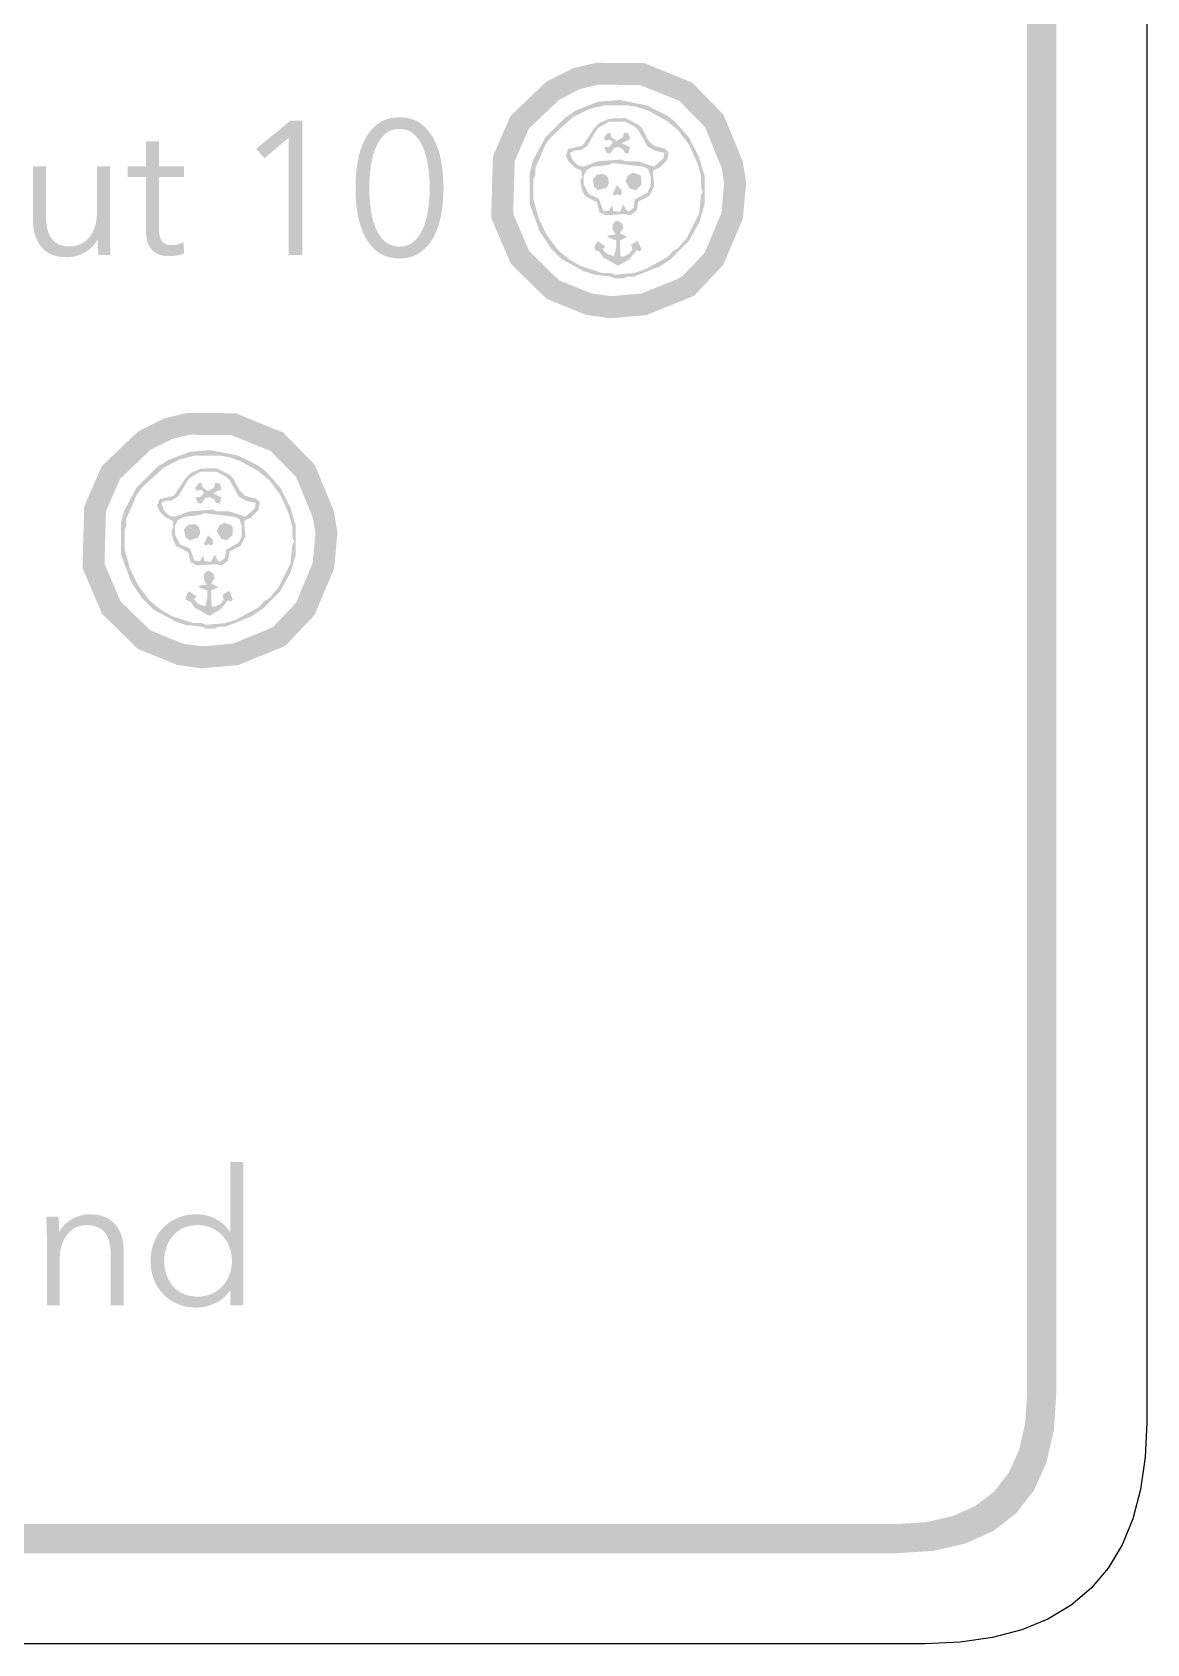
# Model space of a CAD drawing. Header units: millimetres. Extents: x 6 to 126, y 130 to 351.
# Drawn here: x 53.65 to 68.93, y 240.16 to 262.25 of the extents above; entities that cross this region are included whole.
import ezdxf

# ---------------------------------------------------------------- set-up
doc = ezdxf.new("R2010")
doc.units = ezdxf.units.MM
doc.layers.add('CUT', color=1, linetype='Continuous')
doc.layers.add('RASTER', color=7, linetype='Continuous')

msp = doc.modelspace()

# ---------------------------------------------------------------- hatches: boundary and pattern name
at = {"layer": 'RASTER'}
h = msp.add_hatch(color=7, dxfattribs=at)
h.paths.add_polyline_path([(7.2, 278.6), (7.234, 279.116), (7.337, 279.563), (7.509, 279.941), (7.75, 280.25), (8.059, 280.491), (8.438, 280.663), (8.884, 280.766), (9.4, 280.8), (65.489, 280.8), (66.005, 280.766), (66.452, 280.663), (66.83, 280.491), (67.139, 280.25), (67.38, 279.941), (67.552, 279.563), (67.655, 279.116), (67.689, 278.6), (67.689, 243.6), (67.655, 243.084), (67.552, 242.638), (67.38, 242.259), (67.139, 241.95), (66.83, 241.709), (66.452, 241.538), (66.005, 241.434), (65.489, 241.4), (9.4, 241.4), (8.884, 241.434), (8.438, 241.538), (8.059, 241.709), (7.75, 241.95), (7.509, 242.259), (7.337, 242.638), (7.234, 243.084), (7.2, 243.6)])
h.paths.add_polyline_path([(7.6, 278.6), (7.6, 243.6), (7.628, 243.178), (7.712, 242.813), (7.853, 242.503), (8.05, 242.25), (8.303, 242.053), (8.612, 241.913), (8.978, 241.828), (9.4, 241.8), (65.489, 241.8), (65.911, 241.828), (66.277, 241.913), (66.586, 242.053), (66.839, 242.25), (67.036, 242.503), (67.177, 242.813), (67.261, 243.178), (67.289, 243.6), (67.289, 278.6), (67.261, 279.022), (67.177, 279.388), (67.036, 279.697), (66.839, 279.95), (66.586, 280.147), (66.277, 280.288), (65.911, 280.372), (65.489, 280.4), (9.4, 280.4), (8.978, 280.372), (8.612, 280.288), (8.303, 280.147), (8.05, 279.95), (7.853, 279.697), (7.712, 279.388), (7.628, 279.022), (7.6, 278.6)], flags=0)
h = msp.add_hatch(color=7, dxfattribs=at)
h.paths.add_polyline_path([(61.378, 261.835), (62.042, 261.83), (62.695, 261.565), (63.128, 261.122), (63.39, 260.484), (63.438, 260.194), (63.392, 259.699), (63.123, 259.063), (62.721, 258.639), (62.072, 258.376), (61.579, 258.333), (61.239, 258.38), (60.703, 258.598), (60.211, 259.079), (59.942, 259.708), (59.966, 260.553), (60.207, 261.106), (60.7, 261.577), (61.064, 261.76)])
h.paths.add_polyline_path([(61.412, 261.535), (61.167, 261.477), (60.875, 261.329), (60.458, 260.931), (60.264, 260.486), (60.244, 259.765), (60.464, 259.252), (60.871, 258.854), (61.318, 258.672), (61.586, 258.635), (62.001, 258.671), (62.548, 258.892), (62.868, 259.229), (63.097, 259.773), (63.136, 260.183), (63.099, 260.401), (62.872, 260.954), (62.524, 261.311), (61.982, 261.53), (61.412, 261.535)], flags=0)
h = msp.add_hatch(color=7, dxfattribs=at)
h.paths.add_polyline_path([(61.466, 261.638), (61.903, 261.646), (62.126, 261.596), (62.454, 261.455), (62.677, 261.307), (62.849, 261.134), (63.047, 260.838), (63.188, 260.46), (63.237, 260.213), (63.237, 259.991), (63.138, 259.546), (62.899, 259.119), (62.602, 258.822), (62.225, 258.632), (61.805, 258.533), (61.558, 258.533), (61.508, 258.558), (61.261, 258.583), (61.113, 258.632), (60.76, 258.822), (60.488, 259.069), (60.365, 259.242), (60.199, 259.571), (60.125, 259.867), (60.125, 260.262), (60.174, 260.509), (60.315, 260.863), (60.488, 261.11), (60.636, 261.258), (60.834, 261.406), (61.113, 261.547), (61.335, 261.621)])
h.paths.add_polyline_path([(61.681, 261.596), (61.632, 261.571), (61.434, 261.571), (61.113, 261.473), (60.883, 261.357), (60.612, 261.159), (60.439, 260.937), (60.298, 260.658), (60.224, 260.435), (60.199, 260.139), (60.174, 260.089), (60.199, 259.818), (60.273, 259.571), (60.414, 259.292), (60.538, 259.119), (60.785, 258.896), (61.138, 258.706), (61.385, 258.632), (61.582, 258.632), (61.632, 258.607), (61.731, 258.632), (61.928, 258.632), (62.249, 258.731), (62.627, 258.946), (62.849, 259.193), (63.064, 259.595), (63.138, 259.867), (63.138, 260.015), (63.163, 260.065), (63.138, 260.336), (63.04, 260.658), (62.874, 260.986), (62.81, 261.045), (62.775, 261.11), (62.553, 261.307), (62.2, 261.497), (61.953, 261.571)], flags=0)
h.paths.add_polyline_path([(61.59, 261.317), (61.706, 261.324), (62.076, 261.25), (62.355, 261.11), (62.454, 261.035), (62.652, 260.813), (62.793, 260.534), (62.867, 260.287), (62.867, 259.892), (62.793, 259.645), (62.652, 259.39), (62.405, 259.143), (62.257, 259.045), (61.903, 258.904), (61.805, 258.904), (61.755, 258.879), (61.632, 258.879), (61.582, 258.904), (61.36, 258.929), (61.212, 258.978), (60.908, 259.143), (60.76, 259.292), (60.612, 259.514), (60.471, 259.892), (60.471, 260.336), (60.52, 260.509), (60.686, 260.813), (60.957, 261.085), (61.106, 261.184), (61.409, 261.3)], flags=0)
h.paths.add_polyline_path([(61.484, 261.25), (61.286, 261.201), (61.056, 261.085), (60.76, 260.813), (60.686, 260.714), (60.545, 260.386), (60.545, 260.287), (60.52, 260.238), (60.52, 259.966), (60.594, 259.694), (60.71, 259.465), (60.859, 259.267), (61.007, 259.143), (61.162, 259.052), (61.459, 258.953), (61.582, 258.953), (61.632, 258.929), (61.903, 258.953), (62.052, 259.003), (62.355, 259.168), (62.439, 259.257), (62.504, 259.292), (62.627, 259.44), (62.793, 259.768), (62.817, 260.015), (62.842, 260.065), (62.817, 260.139), (62.817, 260.287), (62.768, 260.46), (62.652, 260.714), (62.504, 260.912), (62.355, 261.035), (62.101, 261.176), (61.953, 261.226), (61.829, 261.25)], flags=0)
h.paths.add_polyline_path([(61.565, 261.07), (61.78, 261.077), (61.96, 260.986), (62.01, 260.937), (62.094, 260.774), (62.168, 260.7), (62.323, 260.658), (62.373, 260.608), (62.355, 260.502), (62.257, 260.403), (62.158, 260.354), (62.175, 260.139), (62.108, 260.008), (61.96, 259.934), (61.936, 259.81), (61.854, 259.744), (61.773, 259.761), (61.508, 259.744), (61.427, 259.786), (61.392, 259.924), (61.229, 260.008), (61.187, 260.089), (61.162, 260.213), (61.187, 260.262), (61.18, 260.354), (61.081, 260.403), (61.007, 260.477), (60.965, 260.559), (60.997, 260.65), (61.195, 260.7), (61.353, 260.937), (61.427, 261.011)], flags=0)
h.paths.add_polyline_path([(61.558, 261.028), (61.402, 260.937), (61.254, 260.69), (61.162, 260.633), (61.088, 260.633), (61.022, 260.601), (61.056, 260.502), (61.13, 260.428), (61.212, 260.411), (61.409, 260.485), (61.731, 260.509), (61.78, 260.485), (61.953, 260.485), (62.175, 260.411), (62.306, 260.527), (62.316, 260.601), (62.175, 260.633), (62.084, 260.69), (61.96, 260.912), (61.911, 260.961), (61.78, 261.028)], flags=0)
h.paths.add_polyline_path([(61.54, 260.872), (61.575, 260.872), (61.59, 260.813), (61.664, 260.764), (61.748, 260.813), (61.763, 260.872), (61.822, 260.872), (61.847, 260.788), (61.731, 260.732), (61.847, 260.675), (61.822, 260.591), (61.773, 260.601), (61.748, 260.65), (61.681, 260.682), (61.624, 260.665), (61.575, 260.591), (61.526, 260.601), (61.491, 260.675), (61.558, 260.682), (61.607, 260.732), (61.59, 260.764), (61.558, 260.781), (61.516, 260.764), (61.484, 260.806)], flags=0)
h.paths.add_polyline_path([(61.607, 260.46), (61.558, 260.435), (61.335, 260.411), (61.254, 260.369), (61.212, 260.287), (61.212, 260.164), (61.279, 260.033), (61.417, 259.973), (61.476, 259.81), (61.55, 259.801), (61.6, 259.884), (61.614, 259.801), (61.706, 259.793), (61.755, 259.892), (61.797, 259.81), (61.829, 259.793), (61.896, 259.85), (61.911, 259.959), (62.084, 260.057), (62.126, 260.139), (62.126, 260.287), (62.094, 260.378), (62.027, 260.411)], flags=0)
h.paths.add_polyline_path([(61.886, 260.329), (61.985, 260.294), (62.002, 260.262), (62.002, 260.164), (61.928, 260.089), (61.847, 260.107), (61.78, 260.213), (61.822, 260.294)], flags=0)
h.paths.add_polyline_path([(61.392, 260.304), (61.484, 260.312), (61.54, 260.27), (61.558, 260.188), (61.526, 260.122), (61.409, 260.089), (61.353, 260.131), (61.335, 260.238)], flags=0)
h.paths.add_polyline_path([(61.664, 260.156), (61.731, 260.089), (61.731, 260.04), (61.706, 260.015), (61.674, 260.033), (61.632, 260.015), (61.607, 260.04)], flags=0)
h.paths.add_polyline_path([(61.639, 259.662), (61.681, 259.67), (61.738, 259.628), (61.755, 259.571), (61.706, 259.497), (61.805, 259.447), (61.706, 259.398), (61.713, 259.183), (61.755, 259.176), (61.837, 259.218), (61.879, 259.274), (61.861, 259.341), (61.953, 259.398), (62.002, 259.274), (61.978, 259.25), (61.936, 259.267), (61.837, 259.143), (61.681, 259.052), (61.476, 259.168), (61.427, 259.242), (61.36, 259.274), (61.36, 259.324), (61.402, 259.39), (61.491, 259.331), (61.501, 259.307), (61.466, 259.282), (61.526, 259.218), (61.624, 259.183), (61.656, 259.299), (61.656, 259.398), (61.533, 259.447), (61.558, 259.472), (61.649, 259.479), (61.607, 259.546), (61.607, 259.62)], flags=0)
for points in [[(57.354, 259.2), (57.167, 259.2), (57.167, 260.809), (56.834, 260.526), (56.72, 260.656), (57.188, 261.041), (57.354, 261.041)], [(55.732, 260.269), (55.389, 260.269), (55.389, 259.559), (55.389, 259.542), (55.389, 259.526), (55.39, 259.511), (55.392, 259.497), (55.394, 259.483), (55.396, 259.471), (55.399, 259.458), (55.402, 259.447), (55.405, 259.436), (55.409, 259.426), (55.413, 259.417), (55.418, 259.408), (55.422, 259.399), (55.428, 259.392), (55.433, 259.385), (55.439, 259.378), (55.446, 259.372), (55.452, 259.367), (55.459, 259.362), (55.466, 259.357), (55.474, 259.353), (55.481, 259.35), (55.489, 259.347), (55.498, 259.344), (55.506, 259.342), (55.515, 259.34), (55.524, 259.339), (55.533, 259.337), (55.542, 259.336), (55.551, 259.336), (55.561, 259.335), (55.571, 259.335), (55.58, 259.335), (55.589, 259.336), (55.598, 259.337), (55.608, 259.338), (55.618, 259.339), (55.627, 259.341), (55.637, 259.343), (55.647, 259.346), (55.657, 259.348), (55.667, 259.351), (55.677, 259.354), (55.687, 259.358), (55.696, 259.362), (55.706, 259.366), (55.715, 259.37), (55.724, 259.374), (55.732, 259.221), (55.72, 259.216), (55.708, 259.212), (55.696, 259.208), (55.684, 259.205), (55.672, 259.202), (55.659, 259.199), (55.647, 259.196), (55.634, 259.193), (55.621, 259.191), (55.608, 259.19), (55.595, 259.188), (55.581, 259.187), (55.567, 259.186), (55.553, 259.185), (55.539, 259.185), (55.524, 259.184), (55.511, 259.185), (55.499, 259.185), (55.486, 259.186), (55.473, 259.188), (55.46, 259.189), (55.447, 259.192), (55.433, 259.194), (55.42, 259.197), (55.406, 259.201), (55.393, 259.205), (55.38, 259.21), (55.367, 259.216), (55.355, 259.223), (55.342, 259.23), (55.33, 259.238), (55.318, 259.247), (55.307, 259.256), (55.296, 259.267), (55.286, 259.278), (55.276, 259.29), (55.267, 259.302), (55.258, 259.316), (55.249, 259.33), (55.242, 259.346), (55.235, 259.362), (55.229, 259.379), (55.223, 259.398), (55.219, 259.418), (55.216, 259.439), (55.214, 259.461), (55.212, 259.485), (55.212, 259.509), (55.212, 260.269), (54.96, 260.269), (54.96, 260.417), (55.212, 260.417), (55.212, 260.76), (55.389, 260.76), (55.389, 260.417), (55.732, 260.417)], [(54.557, 259.2), (54.555, 259.213), (54.554, 259.225), (54.553, 259.239), (54.552, 259.252), (54.551, 259.266), (54.55, 259.28), (54.549, 259.294), (54.549, 259.309), (54.548, 259.324), (54.548, 259.338), (54.547, 259.351), (54.547, 259.364), (54.547, 259.376), (54.546, 259.387), (54.546, 259.398), (54.546, 259.408), (54.541, 259.408), (54.527, 259.382), (54.511, 259.357), (54.493, 259.334), (54.473, 259.311), (54.451, 259.29), (54.426, 259.271), (54.4, 259.252), (54.372, 259.235), (54.343, 259.22), (54.313, 259.206), (54.282, 259.195), (54.252, 259.185), (54.221, 259.178), (54.189, 259.173), (54.157, 259.17), (54.125, 259.169), (54.069, 259.171), (54.017, 259.177), (53.968, 259.188), (53.923, 259.203), (53.881, 259.223), (53.843, 259.246), (53.809, 259.274), (53.778, 259.307), (53.751, 259.342), (53.727, 259.381), (53.707, 259.422), (53.691, 259.467), (53.678, 259.513), (53.669, 259.563), (53.664, 259.615), (53.662, 259.671), (53.662, 260.417), (53.839, 260.417), (53.839, 259.743), (53.839, 259.72), (53.84, 259.696), (53.841, 259.674), (53.843, 259.652), (53.845, 259.63), (53.848, 259.609), (53.851, 259.589), (53.855, 259.569), (53.859, 259.55), (53.864, 259.532), (53.869, 259.514), (53.876, 259.497), (53.883, 259.48), (53.89, 259.465), (53.899, 259.45), (53.908, 259.435), (53.918, 259.422), (53.928, 259.409), (53.94, 259.397), (53.952, 259.386), (53.965, 259.375), (53.979, 259.365), (53.994, 259.356), (54.009, 259.348), (54.026, 259.341), (54.043, 259.335), (54.062, 259.329), (54.081, 259.325), (54.102, 259.321), (54.123, 259.319), (54.146, 259.317), (54.169, 259.317), (54.187, 259.317), (54.204, 259.319), (54.221, 259.321), (54.238, 259.324), (54.255, 259.328), (54.272, 259.333), (54.289, 259.339), (54.306, 259.346), (54.322, 259.353), (54.338, 259.362), (54.353, 259.371), (54.368, 259.382), (54.383, 259.393), (54.397, 259.405), (54.411, 259.419), (54.424, 259.433), (54.437, 259.448), (54.449, 259.464), (54.46, 259.481), (54.471, 259.499), (54.481, 259.518), (54.49, 259.538), (54.499, 259.559), (54.507, 259.581), (54.515, 259.604), (54.521, 259.628), (54.526, 259.653), (54.531, 259.679), (54.534, 259.706), (54.536, 259.734), (54.538, 259.763), (54.538, 259.793), (54.538, 260.417), (54.715, 260.417), (54.715, 259.468), (54.715, 259.455), (54.715, 259.441), (54.716, 259.427), (54.716, 259.411), (54.716, 259.395), (54.717, 259.378), (54.717, 259.359), (54.718, 259.34), (54.718, 259.321), (54.719, 259.302), (54.72, 259.284), (54.721, 259.266), (54.722, 259.249), (54.723, 259.232), (54.724, 259.216), (54.726, 259.2)], [(54.009, 246.017), (54.01, 246.004), (54.012, 245.991), (54.013, 245.978), (54.014, 245.965), (54.015, 245.951), (54.016, 245.937), (54.016, 245.922), (54.017, 245.908), (54.018, 245.893), (54.018, 245.879), (54.019, 245.866), (54.019, 245.853), (54.019, 245.841), (54.019, 245.83), (54.02, 245.819), (54.02, 245.809), (54.025, 245.809), (54.039, 245.835), (54.055, 245.86), (54.073, 245.883), (54.093, 245.905), (54.115, 245.926), (54.139, 245.946), (54.166, 245.964), (54.194, 245.982), (54.223, 245.997), (54.253, 246.011), (54.283, 246.022), (54.314, 246.031), (54.345, 246.039), (54.377, 246.044), (54.409, 246.047), (54.441, 246.048), (54.497, 246.046), (54.549, 246.039), (54.598, 246.029), (54.643, 246.014), (54.685, 245.994), (54.723, 245.97), (54.757, 245.942), (54.788, 245.91), (54.815, 245.874), (54.839, 245.836), (54.858, 245.794), (54.875, 245.75), (54.887, 245.703), (54.896, 245.654), (54.902, 245.601), (54.904, 245.546), (54.904, 244.8), (54.727, 244.8), (54.727, 245.473), (54.727, 245.497), (54.726, 245.52), (54.725, 245.543), (54.723, 245.565), (54.721, 245.587), (54.718, 245.607), (54.715, 245.628), (54.711, 245.648), (54.707, 245.667), (54.702, 245.685), (54.696, 245.703), (54.69, 245.72), (54.683, 245.736), (54.675, 245.752), (54.667, 245.767), (54.658, 245.782), (54.648, 245.795), (54.637, 245.808), (54.626, 245.82), (54.614, 245.831), (54.601, 245.842), (54.587, 245.851), (54.572, 245.86), (54.557, 245.869), (54.54, 245.876), (54.523, 245.882), (54.504, 245.888), (54.485, 245.892), (54.464, 245.895), (54.443, 245.898), (54.42, 245.899), (54.397, 245.9), (54.379, 245.899), (54.362, 245.898), (54.344, 245.896), (54.327, 245.893), (54.31, 245.889), (54.293, 245.884), (54.277, 245.878), (54.26, 245.871), (54.244, 245.864), (54.228, 245.855), (54.212, 245.846), (54.197, 245.835), (54.183, 245.824), (54.169, 245.811), (54.155, 245.798), (54.142, 245.784), (54.129, 245.769), (54.117, 245.753), (54.106, 245.736), (54.095, 245.718), (54.085, 245.699), (54.076, 245.679), (54.067, 245.658), (54.059, 245.636), (54.051, 245.613), (54.045, 245.589), (54.04, 245.564), (54.035, 245.538), (54.032, 245.511), (54.029, 245.483), (54.028, 245.454), (54.027, 245.424), (54.027, 244.8), (53.851, 244.8), (53.851, 245.749), (53.851, 245.762), (53.85, 245.775), (53.85, 245.79), (53.85, 245.806), (53.85, 245.822), (53.849, 245.839), (53.849, 245.857), (53.848, 245.876), (53.847, 245.896), (53.847, 245.914), (53.846, 245.933), (53.845, 245.95), (53.844, 245.968), (53.843, 245.985), (53.841, 246.001), (53.84, 246.017)]]:
    msp.add_hatch(color=7, dxfattribs=at).paths.add_polyline_path(points)
h = msp.add_hatch(color=7, dxfattribs=at)
h.paths.add_polyline_path([(58.685, 261.088), (58.727, 261.086), (58.768, 261.082), (58.806, 261.076), (58.843, 261.066), (58.878, 261.055), (58.911, 261.04), (58.943, 261.023), (58.973, 261.003), (59.001, 260.981), (59.028, 260.958), (59.053, 260.932), (59.077, 260.906), (59.1, 260.877), (59.121, 260.847), (59.14, 260.815), (59.159, 260.782), (59.176, 260.747), (59.191, 260.711), (59.206, 260.674), (59.219, 260.636), (59.231, 260.597), (59.241, 260.556), (59.251, 260.514), (59.259, 260.471), (59.266, 260.428), (59.272, 260.384), (59.277, 260.34), (59.281, 260.296), (59.284, 260.252), (59.287, 260.207), (59.288, 260.163), (59.289, 260.118), (59.288, 260.073), (59.287, 260.029), (59.284, 259.984), (59.281, 259.94), (59.277, 259.896), (59.272, 259.852), (59.266, 259.809), (59.259, 259.765), (59.251, 259.723), (59.241, 259.681), (59.231, 259.641), (59.219, 259.602), (59.206, 259.564), (59.191, 259.527), (59.176, 259.491), (59.159, 259.456), (59.14, 259.423), (59.121, 259.391), (59.1, 259.361), (59.077, 259.333), (59.053, 259.306), (59.028, 259.281), (59.001, 259.258), (58.973, 259.236), (58.943, 259.217), (58.911, 259.2), (58.878, 259.186), (58.843, 259.174), (58.806, 259.165), (58.768, 259.158), (58.727, 259.154), (58.685, 259.153), (58.643, 259.154), (58.602, 259.158), (58.563, 259.165), (58.526, 259.174), (58.491, 259.186), (58.457, 259.2), (58.425, 259.217), (58.396, 259.236), (58.367, 259.258), (58.34, 259.281), (58.315, 259.306), (58.291, 259.333), (58.269, 259.361), (58.248, 259.391), (58.228, 259.423), (58.21, 259.456), (58.193, 259.491), (58.177, 259.527), (58.163, 259.564), (58.15, 259.602), (58.138, 259.641), (58.128, 259.681), (58.119, 259.723), (58.111, 259.765), (58.104, 259.809), (58.098, 259.852), (58.093, 259.896), (58.089, 259.94), (58.086, 259.984), (58.084, 260.029), (58.083, 260.073), (58.082, 260.118), (58.083, 260.163), (58.084, 260.207), (58.086, 260.252), (58.089, 260.296), (58.093, 260.34), (58.098, 260.384), (58.104, 260.428), (58.111, 260.471), (58.119, 260.514), (58.128, 260.556), (58.138, 260.597), (58.15, 260.636), (58.163, 260.674), (58.177, 260.711), (58.193, 260.747), (58.21, 260.782), (58.228, 260.815), (58.248, 260.847), (58.269, 260.877), (58.291, 260.906), (58.315, 260.932), (58.34, 260.958), (58.367, 260.981), (58.396, 261.003), (58.425, 261.023), (58.457, 261.04), (58.491, 261.055), (58.526, 261.066), (58.563, 261.076), (58.602, 261.082), (58.643, 261.086), (58.685, 261.088)])
h.paths.add_polyline_path([(58.685, 260.929), (58.656, 260.928), (58.627, 260.924), (58.6, 260.918), (58.574, 260.91), (58.549, 260.9), (58.525, 260.887), (58.503, 260.871), (58.483, 260.854), (58.463, 260.834), (58.444, 260.813), (58.427, 260.791), (58.41, 260.768), (58.395, 260.743), (58.381, 260.717), (58.367, 260.69), (58.355, 260.661), (58.344, 260.632), (58.334, 260.601), (58.324, 260.57), (58.316, 260.537), (58.308, 260.504), (58.301, 260.47), (58.295, 260.436), (58.29, 260.4), (58.286, 260.364), (58.282, 260.328), (58.279, 260.293), (58.277, 260.257), (58.275, 260.222), (58.273, 260.187), (58.272, 260.152), (58.272, 260.118), (58.272, 260.083), (58.273, 260.049), (58.275, 260.014), (58.277, 259.979), (58.279, 259.944), (58.282, 259.908), (58.286, 259.873), (58.29, 259.837), (58.295, 259.802), (58.301, 259.767), (58.308, 259.734), (58.316, 259.701), (58.324, 259.669), (58.334, 259.638), (58.344, 259.608), (58.355, 259.578), (58.367, 259.55), (58.381, 259.523), (58.395, 259.497), (58.41, 259.473), (58.427, 259.45), (58.444, 259.428), (58.463, 259.408), (58.483, 259.389), (58.503, 259.371), (58.525, 259.356), (58.549, 259.343), (58.574, 259.333), (58.6, 259.325), (58.627, 259.319), (58.656, 259.316), (58.685, 259.314), (58.715, 259.316), (58.743, 259.319), (58.77, 259.325), (58.795, 259.333), (58.82, 259.343), (58.843, 259.356), (58.865, 259.371), (58.886, 259.389), (58.905, 259.408), (58.924, 259.428), (58.941, 259.45), (58.958, 259.473), (58.973, 259.497), (58.987, 259.523), (59.001, 259.55), (59.013, 259.578), (59.024, 259.608), (59.035, 259.638), (59.044, 259.669), (59.053, 259.701), (59.061, 259.734), (59.068, 259.767), (59.074, 259.802), (59.079, 259.837), (59.084, 259.873), (59.088, 259.908), (59.091, 259.944), (59.094, 259.979), (59.096, 260.014), (59.098, 260.049), (59.098, 260.083), (59.099, 260.118), (59.098, 260.152), (59.098, 260.187), (59.096, 260.222), (59.094, 260.257), (59.091, 260.293), (59.088, 260.328), (59.084, 260.364), (59.079, 260.4), (59.074, 260.436), (59.068, 260.47), (59.061, 260.504), (59.053, 260.537), (59.044, 260.57), (59.035, 260.601), (59.024, 260.632), (59.013, 260.661), (59.001, 260.69), (58.987, 260.717), (58.973, 260.743), (58.958, 260.768), (58.941, 260.791), (58.924, 260.813), (58.905, 260.834), (58.886, 260.854), (58.865, 260.871), (58.843, 260.887), (58.82, 260.9), (58.795, 260.91), (58.77, 260.918), (58.743, 260.924), (58.715, 260.928), (58.685, 260.929)], flags=0)
h = msp.add_hatch(color=7, dxfattribs=at)
h.paths.add_polyline_path([(55.775, 257.035), (56.439, 257.03), (57.092, 256.765), (57.525, 256.322), (57.787, 255.684), (57.835, 255.394), (57.789, 254.899), (57.52, 254.263), (57.118, 253.839), (56.469, 253.576), (55.976, 253.533), (55.636, 253.58), (55.1, 253.798), (54.608, 254.279), (54.339, 254.908), (54.363, 255.753), (54.604, 256.306), (55.097, 256.777), (55.461, 256.96)])
h.paths.add_polyline_path([(55.809, 256.735), (55.564, 256.677), (55.272, 256.529), (54.855, 256.131), (54.661, 255.686), (54.641, 254.965), (54.861, 254.452), (55.268, 254.054), (55.715, 253.872), (55.983, 253.835), (56.398, 253.871), (56.945, 254.092), (57.265, 254.429), (57.494, 254.973), (57.533, 255.383), (57.496, 255.601), (57.269, 256.154), (56.921, 256.511), (56.379, 256.73), (55.809, 256.735)], flags=0)
h = msp.add_hatch(color=7, dxfattribs=at)
h.paths.add_polyline_path([(55.863, 256.838), (56.3, 256.846), (56.523, 256.796), (56.851, 256.655), (57.074, 256.507), (57.246, 256.334), (57.444, 256.038), (57.585, 255.66), (57.634, 255.413), (57.634, 255.191), (57.535, 254.746), (57.296, 254.319), (56.999, 254.022), (56.622, 253.832), (56.202, 253.733), (55.955, 253.733), (55.905, 253.758), (55.658, 253.783), (55.51, 253.832), (55.157, 254.022), (54.885, 254.269), (54.762, 254.442), (54.596, 254.771), (54.522, 255.067), (54.522, 255.462), (54.571, 255.709), (54.712, 256.063), (54.885, 256.31), (55.033, 256.458), (55.231, 256.606), (55.51, 256.747), (55.732, 256.821)])
h.paths.add_polyline_path([(56.078, 256.796), (56.029, 256.771), (55.831, 256.771), (55.51, 256.673), (55.28, 256.557), (55.009, 256.359), (54.836, 256.137), (54.695, 255.858), (54.621, 255.635), (54.596, 255.339), (54.571, 255.289), (54.596, 255.018), (54.67, 254.771), (54.811, 254.492), (54.935, 254.319), (55.182, 254.096), (55.535, 253.906), (55.782, 253.832), (55.979, 253.832), (56.029, 253.807), (56.128, 253.832), (56.325, 253.832), (56.646, 253.931), (57.024, 254.146), (57.246, 254.393), (57.461, 254.795), (57.535, 255.067), (57.535, 255.215), (57.56, 255.265), (57.535, 255.536), (57.437, 255.858), (57.271, 256.186), (57.207, 256.245), (57.172, 256.31), (56.95, 256.507), (56.597, 256.697), (56.35, 256.771)], flags=0)
h.paths.add_polyline_path([(55.987, 256.517), (56.103, 256.524), (56.473, 256.45), (56.752, 256.31), (56.851, 256.235), (57.049, 256.013), (57.19, 255.734), (57.264, 255.487), (57.264, 255.092), (57.19, 254.845), (57.049, 254.59), (56.802, 254.343), (56.654, 254.245), (56.3, 254.104), (56.202, 254.104), (56.152, 254.079), (56.029, 254.079), (55.979, 254.104), (55.757, 254.129), (55.609, 254.178), (55.305, 254.343), (55.157, 254.492), (55.009, 254.714), (54.868, 255.092), (54.868, 255.536), (54.917, 255.709), (55.083, 256.013), (55.354, 256.285), (55.503, 256.384), (55.806, 256.5)], flags=0)
h.paths.add_polyline_path([(55.881, 256.45), (55.683, 256.401), (55.453, 256.285), (55.157, 256.013), (55.083, 255.914), (54.942, 255.586), (54.942, 255.487), (54.917, 255.438), (54.917, 255.166), (54.991, 254.894), (55.107, 254.665), (55.256, 254.467), (55.404, 254.343), (55.559, 254.252), (55.856, 254.153), (55.979, 254.153), (56.029, 254.129), (56.3, 254.153), (56.449, 254.203), (56.752, 254.368), (56.836, 254.457), (56.901, 254.492), (57.024, 254.64), (57.19, 254.968), (57.214, 255.215), (57.239, 255.265), (57.214, 255.339), (57.214, 255.487), (57.165, 255.66), (57.049, 255.914), (56.901, 256.112), (56.752, 256.235), (56.498, 256.376), (56.35, 256.426), (56.226, 256.45)], flags=0)
h.paths.add_polyline_path([(55.962, 256.27), (56.177, 256.277), (56.357, 256.186), (56.407, 256.137), (56.491, 255.974), (56.565, 255.9), (56.72, 255.858), (56.77, 255.808), (56.752, 255.702), (56.654, 255.603), (56.555, 255.554), (56.572, 255.339), (56.505, 255.208), (56.357, 255.134), (56.333, 255.01), (56.251, 254.944), (56.17, 254.961), (55.905, 254.944), (55.824, 254.986), (55.789, 255.124), (55.626, 255.208), (55.584, 255.289), (55.559, 255.413), (55.584, 255.462), (55.577, 255.554), (55.478, 255.603), (55.404, 255.677), (55.362, 255.759), (55.394, 255.85), (55.592, 255.9), (55.75, 256.137), (55.824, 256.211)], flags=0)
h.paths.add_polyline_path([(55.955, 256.228), (55.799, 256.137), (55.651, 255.89), (55.559, 255.833), (55.485, 255.833), (55.419, 255.801), (55.453, 255.702), (55.527, 255.628), (55.609, 255.611), (55.806, 255.685), (56.128, 255.709), (56.177, 255.685), (56.35, 255.685), (56.572, 255.611), (56.703, 255.727), (56.713, 255.801), (56.572, 255.833), (56.481, 255.89), (56.357, 256.112), (56.308, 256.161), (56.177, 256.228)], flags=0)
h.paths.add_polyline_path([(55.937, 256.072), (55.972, 256.072), (55.987, 256.013), (56.061, 255.964), (56.145, 256.013), (56.16, 256.072), (56.219, 256.072), (56.244, 255.988), (56.128, 255.932), (56.244, 255.875), (56.219, 255.791), (56.17, 255.801), (56.145, 255.85), (56.078, 255.882), (56.021, 255.865), (55.972, 255.791), (55.923, 255.801), (55.888, 255.875), (55.955, 255.882), (56.004, 255.932), (55.987, 255.964), (55.955, 255.981), (55.913, 255.964), (55.881, 256.006)], flags=0)
h.paths.add_polyline_path([(56.004, 255.66), (55.955, 255.635), (55.732, 255.611), (55.651, 255.569), (55.609, 255.487), (55.609, 255.364), (55.676, 255.233), (55.814, 255.173), (55.873, 255.01), (55.947, 255.001), (55.997, 255.084), (56.011, 255.001), (56.103, 254.993), (56.152, 255.092), (56.194, 255.01), (56.226, 254.993), (56.293, 255.05), (56.308, 255.159), (56.481, 255.257), (56.523, 255.339), (56.523, 255.487), (56.491, 255.578), (56.424, 255.611)], flags=0)
h.paths.add_polyline_path([(56.283, 255.529), (56.382, 255.494), (56.399, 255.462), (56.399, 255.364), (56.325, 255.289), (56.244, 255.307), (56.177, 255.413), (56.219, 255.494)], flags=0)
h.paths.add_polyline_path([(55.789, 255.504), (55.881, 255.512), (55.937, 255.47), (55.955, 255.388), (55.923, 255.322), (55.806, 255.289), (55.75, 255.331), (55.732, 255.438)], flags=0)
h.paths.add_polyline_path([(56.061, 255.356), (56.128, 255.289), (56.128, 255.24), (56.103, 255.215), (56.071, 255.233), (56.029, 255.215), (56.004, 255.24)], flags=0)
h.paths.add_polyline_path([(56.036, 254.862), (56.078, 254.87), (56.135, 254.828), (56.152, 254.771), (56.103, 254.697), (56.202, 254.647), (56.103, 254.598), (56.11, 254.383), (56.152, 254.376), (56.234, 254.418), (56.276, 254.474), (56.258, 254.541), (56.35, 254.598), (56.399, 254.474), (56.375, 254.45), (56.333, 254.467), (56.234, 254.343), (56.078, 254.252), (55.873, 254.368), (55.824, 254.442), (55.757, 254.474), (55.757, 254.524), (55.799, 254.59), (55.888, 254.531), (55.898, 254.507), (55.863, 254.482), (55.923, 254.418), (56.021, 254.383), (56.053, 254.499), (56.053, 254.598), (55.93, 254.647), (55.955, 254.672), (56.046, 254.679), (56.004, 254.746), (56.004, 254.82)], flags=0)
h = msp.add_hatch(color=7, dxfattribs=at)
h.paths.add_polyline_path([(56.362, 245.005), (56.342, 244.977), (56.32, 244.95), (56.297, 244.926), (56.272, 244.903), (56.246, 244.881), (56.219, 244.862), (56.19, 244.844), (56.159, 244.829), (56.128, 244.815), (56.097, 244.802), (56.065, 244.792), (56.033, 244.784), (56, 244.777), (55.968, 244.773), (55.935, 244.77), (55.902, 244.769), (55.867, 244.77), (55.832, 244.772), (55.799, 244.776), (55.766, 244.781), (55.734, 244.788), (55.703, 244.797), (55.673, 244.807), (55.643, 244.818), (55.615, 244.831), (55.588, 244.845), (55.561, 244.86), (55.536, 244.877), (55.512, 244.894), (55.489, 244.913), (55.467, 244.933), (55.446, 244.953), (55.426, 244.975), (55.407, 244.998), (55.389, 245.022), (55.373, 245.047), (55.358, 245.073), (55.343, 245.1), (55.33, 245.127), (55.318, 245.156), (55.308, 245.186), (55.298, 245.216), (55.291, 245.247), (55.284, 245.278), (55.279, 245.31), (55.276, 245.342), (55.274, 245.375), (55.273, 245.408), (55.274, 245.442), (55.276, 245.475), (55.279, 245.507), (55.284, 245.539), (55.291, 245.57), (55.298, 245.601), (55.308, 245.631), (55.318, 245.661), (55.33, 245.689), (55.343, 245.717), (55.358, 245.744), (55.373, 245.77), (55.389, 245.795), (55.407, 245.819), (55.426, 245.841), (55.446, 245.863), (55.467, 245.884), (55.489, 245.904), (55.512, 245.923), (55.536, 245.94), (55.561, 245.956), (55.588, 245.972), (55.615, 245.986), (55.643, 245.999), (55.673, 246.01), (55.703, 246.02), (55.734, 246.029), (55.766, 246.036), (55.799, 246.041), (55.832, 246.045), (55.867, 246.047), (55.902, 246.048), (55.935, 246.047), (55.968, 246.044), (56, 246.039), (56.033, 246.033), (56.065, 246.024), (56.097, 246.014), (56.128, 246.001), (56.159, 245.987), (56.19, 245.971), (56.219, 245.953), (56.246, 245.933), (56.272, 245.911), (56.297, 245.888), (56.32, 245.862), (56.342, 245.835), (56.362, 245.806), (56.367, 245.806), (56.367, 246.766), (56.544, 246.766), (56.544, 244.8), (56.367, 244.8), (56.367, 245.005)])
h.paths.add_polyline_path([(55.46, 245.408), (55.46, 245.383), (55.462, 245.358), (55.464, 245.334), (55.468, 245.31), (55.472, 245.286), (55.478, 245.263), (55.484, 245.24), (55.491, 245.217), (55.499, 245.195), (55.509, 245.174), (55.518, 245.153), (55.529, 245.133), (55.541, 245.114), (55.553, 245.096), (55.567, 245.078), (55.581, 245.061), (55.596, 245.045), (55.612, 245.03), (55.629, 245.016), (55.646, 245.002), (55.665, 244.99), (55.684, 244.978), (55.704, 244.967), (55.725, 244.957), (55.747, 244.948), (55.77, 244.941), (55.793, 244.934), (55.817, 244.929), (55.842, 244.925), (55.867, 244.922), (55.893, 244.92), (55.92, 244.92), (55.945, 244.92), (55.97, 244.922), (55.994, 244.925), (56.018, 244.929), (56.041, 244.934), (56.064, 244.941), (56.086, 244.948), (56.107, 244.957), (56.128, 244.967), (56.149, 244.978), (56.168, 244.989), (56.187, 245.002), (56.206, 245.015), (56.223, 245.029), (56.24, 245.044), (56.256, 245.06), (56.271, 245.077), (56.285, 245.094), (56.299, 245.112), (56.311, 245.131), (56.323, 245.151), (56.334, 245.171), (56.344, 245.193), (56.353, 245.215), (56.361, 245.237), (56.368, 245.26), (56.374, 245.284), (56.379, 245.308), (56.383, 245.332), (56.386, 245.357), (56.388, 245.383), (56.388, 245.408), (56.388, 245.434), (56.386, 245.46), (56.383, 245.484), (56.379, 245.509), (56.374, 245.533), (56.368, 245.556), (56.361, 245.579), (56.353, 245.602), (56.344, 245.624), (56.334, 245.645), (56.323, 245.666), (56.311, 245.686), (56.299, 245.705), (56.285, 245.723), (56.271, 245.741), (56.256, 245.758), (56.24, 245.774), (56.223, 245.789), (56.206, 245.804), (56.187, 245.817), (56.168, 245.83), (56.149, 245.841), (56.128, 245.852), (56.107, 245.862), (56.086, 245.871), (56.064, 245.879), (56.041, 245.885), (56.018, 245.89), (55.994, 245.894), (55.97, 245.897), (55.945, 245.899), (55.92, 245.9), (55.893, 245.899), (55.867, 245.897), (55.842, 245.894), (55.817, 245.89), (55.793, 245.885), (55.77, 245.878), (55.747, 245.87), (55.725, 245.861), (55.704, 245.851), (55.684, 245.84), (55.665, 245.828), (55.646, 245.815), (55.629, 245.801), (55.612, 245.787), (55.596, 245.772), (55.581, 245.755), (55.567, 245.739), (55.553, 245.721), (55.541, 245.702), (55.529, 245.683), (55.518, 245.663), (55.509, 245.643), (55.499, 245.622), (55.491, 245.6), (55.484, 245.577), (55.478, 245.554), (55.472, 245.531), (55.468, 245.507), (55.464, 245.483), (55.462, 245.458), (55.46, 245.434), (55.46, 245.408)], flags=0)

# ---------------------------------------------------------------- linework, layer by layer
at = {"layer": 'CUT'}
msp.add_lwpolyline([(68.929, 279.001), (68.929, 243.199), (68.908, 242.717), (68.845, 242.275), (68.74, 241.875), (68.592, 241.515), (68.401, 241.197), (68.168, 240.922), (67.892, 240.688), (67.574, 240.497), (67.215, 240.349), (66.814, 240.244), (66.372, 240.181), (65.89, 240.16), (8.999, 240.16)], dxfattribs=at)

doc.saveas('drawing.dxf')
